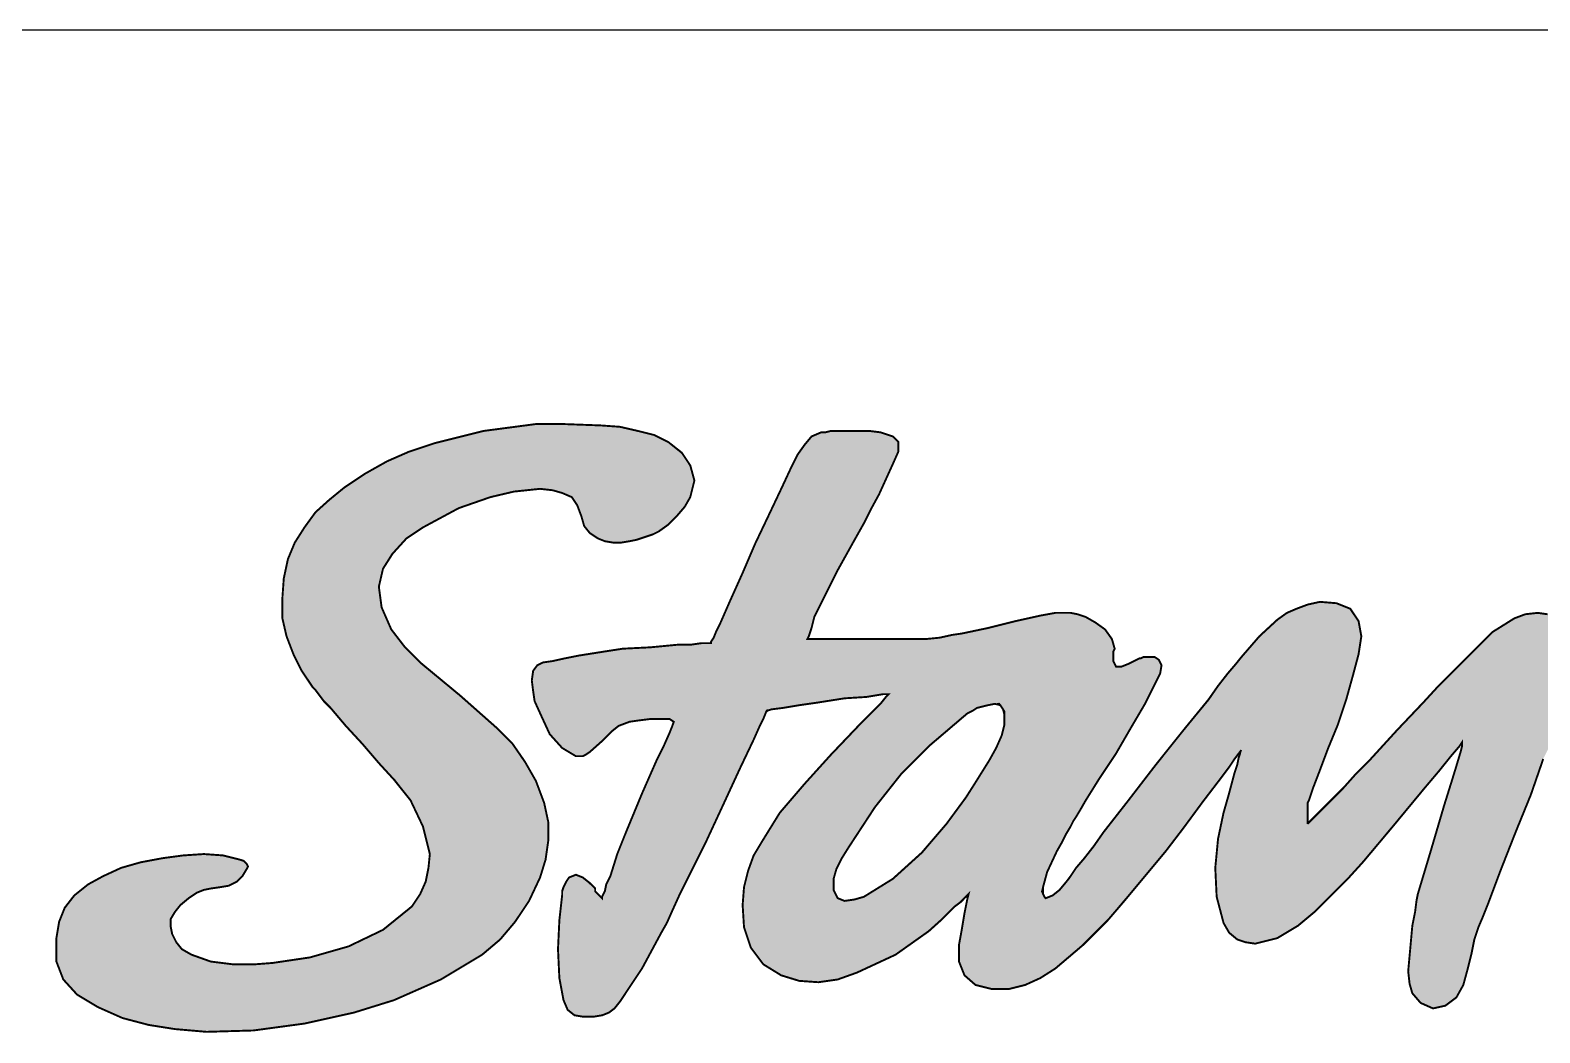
# Model space of a CAD drawing. Extents: x 15445 to 21745, y -5725 to 3185.
# Drawn here: x 17400 to 17896.9, y -4404.6 to -4074.7 of the extents above; entities that cross this region are included whole.
import ezdxf

# ---------------------------------------------------------------- set-up
doc = ezdxf.new("R2010")
doc.units = 0
doc.header["$LTSCALE"] = 200
doc.header["$MEASUREMENT"] = 0
doc.layers.get('0').update_dxf_attribs({"linetype": 'CONTINUOUS'})
doc.layers.add('CAMADA_1', color=7, linetype='CONTINUOUS')
doc.layers.add('FINA', color=7, linetype='CONTINUOUS')

msp = doc.modelspace()

# ---------------------------------------------------------------- hatches: boundary and pattern name
at = {"linetype": 'CONTINUOUS'}
msp.add_hatch(color=5, dxfattribs=at).paths.add_polyline_path([(17531.111, -4350.289), (17530.205, -4354.823), (17528.39, -4358.906), (17525.669, -4362.987), (17516.146, -4370.696), (17504.808, -4376.138), (17492.111, -4379.765), (17479.867, -4381.58), (17473.972, -4382.033), (17466.716, -4382.033), (17459.46, -4381.126), (17453.112, -4378.859), (17449.937, -4377.044), (17448.122, -4374.777), (17446.309, -4371.151), (17446.309, -4367.067), (17447.67, -4364.8), (17449.483, -4362.533), (17452.204, -4360.266), (17455.9, -4357.803), (17459.46, -4357.091), (17462.634, -4356.638), (17465.355, -4356.185), (17468.077, -4354.823), (17469.89, -4353.01), (17471.252, -4350.743), (17471.704, -4349.836), (17471.252, -4348.928), (17470.344, -4348.022), (17468.983, -4347.569), (17463.542, -4346.207), (17457.193, -4345.754), (17450.391, -4346.207), (17443.588, -4347.115), (17436.332, -4348.476), (17429.984, -4350.289), (17424.088, -4353.01), (17419.1, -4355.731), (17414.565, -4359.359), (17411.391, -4363.441), (17409.577, -4367.975), (17408.67, -4373.417), (17408.67, -4381.126), (17410.937, -4387.022), (17415.471, -4392.009), (17422.275, -4396.091), (17430.437, -4399.718), (17439.053, -4401.987), (17447.67, -4403.347), (17458.1, -4404.254), (17473.519, -4403.801), (17490.297, -4401.533), (17506.623, -4397.905), (17519.774, -4393.824), (17535.193, -4387.022), (17548.797, -4378.859), (17554.692, -4373.871), (17559.681, -4367.975), (17564.215, -4361.173), (17567.843, -4353.463), (17569.657, -4347.569), (17570.564, -4341.22), (17570.564, -4335.324), (17569.203, -4328.975), (17566.482, -4321.719), (17562.856, -4315.371), (17558.773, -4309.475), (17553.331, -4304.034), (17541.541, -4293.603), (17528.39, -4282.719), (17523.402, -4277.731), (17518.867, -4271.835), (17515.692, -4264.58), (17514.785, -4257.778), (17516.146, -4251.883), (17519.321, -4246.894), (17523.855, -4241.906), (17529.297, -4238.278), (17541.087, -4231.929), (17551.518, -4228.302), (17559.227, -4226.487), (17567.843, -4225.581), (17571.925, -4226.033), (17575.099, -4226.94), (17578.274, -4228.302), (17580.087, -4231.022), (17581.448, -4234.65), (17582.355, -4237.824), (17584.168, -4240.092), (17586.889, -4241.906), (17589.156, -4242.813), (17591.878, -4243.267), (17594.599, -4243.267), (17597.32, -4242.813), (17599.587, -4242.359), (17602.308, -4241.453), (17605.029, -4240.545), (17606.843, -4239.638), (17610.017, -4237.371), (17612.738, -4234.65), (17615.459, -4231.475), (17617.273, -4228.302), (17618.634, -4222.86), (17617.273, -4217.871), (17614.552, -4213.789), (17610.017, -4210.163), (17605.483, -4207.895), (17600.04, -4206.534), (17594.146, -4205.174), (17587.797, -4204.72), (17575.553, -4204.266), (17566.482, -4204.266), (17549.251, -4206.534), (17532.925, -4210.616), (17524.763, -4213.337), (17517.506, -4216.51), (17510.25, -4220.592), (17503.449, -4225.127), (17498.46, -4229.208), (17493.924, -4233.29), (17490.297, -4238.278), (17487.122, -4243.267), (17484.855, -4248.709), (17483.495, -4255.057), (17483.042, -4261.406), (17483.042, -4268.208), (17484.403, -4274.104), (17486.669, -4280), (17489.39, -4285.44), (17493.018, -4290.882), (17493.924, -4291.79), (17495.285, -4293.603), (17496.646, -4295.416), (17498.914, -4297.685), (17503.902, -4303.58), (17509.344, -4309.475), (17514.785, -4315.825), (17519.774, -4321.266), (17523.402, -4325.802), (17525.215, -4328.069), (17529.297, -4336.684), (17531.564, -4345.754)])
h = msp.add_hatch(color=5, dxfattribs=at)
h.paths.add_polyline_path([(17771.912, -4286.347), (17772.366, -4283.626), (17771.459, -4281.813), (17770.097, -4280.906), (17766.47, -4280.906), (17765.563, -4281.359), (17765.112, -4281.359), (17761.482, -4283.173), (17759.215, -4284.08), (17757.401, -4284.08), (17756.494, -4282.265), (17756.494, -4281.359), (17756.494, -4280.452), (17756.494, -4279.092), (17756.948, -4278.185), (17756.04, -4275.01), (17753.773, -4271.835), (17750.598, -4269.569), (17747.425, -4267.754), (17744.702, -4266.848), (17742.435, -4266.395), (17739.715, -4266.395), (17737.446, -4266.395), (17732.459, -4267.301), (17724.295, -4269.116), (17715.226, -4271.383), (17706.609, -4273.196), (17703.436, -4273.65), (17699.354, -4274.557), (17694.819, -4275.01), (17690.739, -4275.01), (17679.855, -4275.01), (17668.518, -4275.01), (17663.529, -4275.01), (17659.447, -4275.01), (17656.727, -4275.01), (17655.819, -4275.01), (17656.273, -4274.104), (17657.18, -4271.383), (17658.088, -4267.754), (17659.901, -4264.127), (17662.168, -4259.591), (17665.796, -4252.336), (17670.332, -4244.174), (17674.413, -4236.917), (17676.68, -4232.383), (17679.401, -4227.394), (17681.668, -4222.406), (17683.936, -4217.417), (17685.75, -4213.337), (17685.75, -4210.163), (17683.936, -4208.348), (17679.855, -4206.988), (17676.226, -4206.534), (17669.878, -4206.534), (17666.703, -4206.534), (17663.529, -4206.534), (17661.715, -4206.988), (17660.354, -4206.988), (17657.18, -4208.348), (17654.913, -4211.068), (17652.645, -4214.243), (17650.378, -4218.778), (17647.204, -4225.581), (17643.122, -4234.196), (17638.587, -4243.719), (17634.506, -4253.243), (17630.424, -4262.314), (17627.25, -4269.569), (17625.889, -4272.289), (17624.982, -4274.557), (17624.076, -4275.918), (17624.076, -4276.371), (17623.168, -4276.371), (17620.901, -4276.371), (17617.727, -4276.825), (17613.645, -4276.825), (17604.122, -4277.731), (17595.053, -4278.185), (17589.156, -4279.092), (17580.541, -4280.452), (17576.007, -4281.359), (17571.925, -4282.265), (17568.75, -4282.719), (17566.936, -4283.626), (17565.576, -4285.44), (17565.123, -4288.615), (17565.576, -4292.244), (17566.03, -4295.416), (17568.296, -4300.405), (17571.017, -4306.301), (17575.099, -4310.836), (17579.634, -4313.557), (17581.901, -4313.557), (17582.809, -4313.103), (17584.168, -4312.196), (17588.25, -4308.568), (17591.425, -4305.395), (17593.692, -4303.58), (17597.32, -4302.22), (17600.494, -4301.766), (17604.122, -4301.313), (17607.296, -4301.313), (17610.471, -4301.313), (17611.903, -4302.267), (17610.471, -4305.847), (17608.658, -4309.929), (17606.39, -4314.464), (17601.402, -4325.802), (17595.96, -4338.951), (17593.239, -4345.754), (17590.971, -4353.01), (17589.61, -4355.731), (17589.156, -4357.999), (17588.25, -4359.812), (17588.25, -4360.266), (17585.982, -4357.999), (17585.982, -4357.091), (17585.53, -4356.638), (17584.168, -4355.277), (17581.901, -4353.463), (17579.634, -4352.556), (17577.366, -4353.463), (17576.461, -4354.823), (17575.553, -4356.638), (17575.099, -4357.999), (17575.099, -4359.359), (17574.192, -4367.521), (17573.738, -4377.044), (17574.192, -4386.568), (17575.553, -4393.824), (17576.913, -4396.999), (17579.18, -4398.812), (17581.901, -4399.266), (17585.53, -4399.266), (17588.25, -4398.812), (17590.518, -4397.905), (17592.332, -4396.545), (17594.146, -4394.278), (17597.773, -4388.835), (17601.402, -4383.394), (17604.576, -4377.498), (17607.75, -4371.603), (17609.563, -4368.428), (17611.378, -4364.346), (17613.645, -4359.359), (17616.366, -4353.916), (17622.263, -4342.126), (17628.157, -4329.428), (17633.599, -4317.639), (17638.133, -4308.116), (17639.948, -4304.034), (17641.308, -4301.313), (17642.503, -4298.328), (17647.657, -4297.685), (17653.098, -4296.778), (17659.447, -4295.87), (17668.065, -4294.511), (17675.32, -4294.057), (17680.762, -4293.149), (17682.575, -4293.149), (17681.668, -4294.057), (17679.855, -4296.324), (17676.68, -4299.498), (17672.599, -4303.58), (17663.529, -4313.103), (17654.913, -4322.626), (17646.75, -4332.149), (17640.855, -4341.672), (17638.133, -4346.207), (17636.32, -4351.197), (17634.958, -4356.638), (17634.506, -4362.533), (17634.958, -4369.789), (17637.227, -4376.592), (17641.308, -4382.033), (17647.204, -4385.661), (17653.098, -4387.474), (17659.447, -4387.928), (17665.796, -4387.022), (17672.145, -4384.753), (17684.843, -4378.859), (17695.726, -4371.15), (17700.262, -4367.067), (17704.342, -4362.987), (17706.156, -4361.627), (17707.516, -4360.266), (17708.424, -4359.359), (17708.878, -4358.906), (17708.424, -4360.72), (17707.516, -4365.254), (17706.609, -4370.696), (17705.703, -4375.684), (17705.703, -4381.126), (17707.516, -4385.661), (17711.145, -4388.835), (17716.586, -4390.195), (17722.029, -4390.195), (17727.47, -4388.835), (17732.459, -4386.568), (17737.446, -4383.394), (17746.517, -4375.684), (17754.68, -4367.521), (17760.121, -4361.173), (17766.924, -4353.01), (17773.726, -4344.847), (17779.621, -4337.138), (17785.969, -4328.521), (17791.866, -4320.812), (17794.586, -4317.185), (17796.4, -4314.464), (17798.573, -4311.568), (17797.761, -4314.01), (17797.307, -4316.277), (17796.4, -4318.998), (17794.586, -4325.802), (17792.773, -4332.149), (17790.958, -4340.766), (17790.051, -4350.289), (17790.505, -4359.812), (17792.773, -4368.428), (17794.586, -4371.603), (17797.307, -4373.871), (17800.028, -4374.777), (17803.203, -4375.231), (17810.458, -4373.417), (17817.261, -4369.336), (17822.702, -4364.8), (17828.598, -4358.906), (17834.039, -4353.463), (17838.575, -4348.476), (17848.097, -4337.138), (17858.981, -4323.987), (17863.97, -4318.091), (17867.598, -4313.557), (17870.319, -4310.382), (17871.225, -4309.021), (17871.225, -4310.382), (17870.772, -4312.196), (17869.412, -4316.731), (17867.598, -4322.626), (17865.33, -4329.882), (17860.795, -4345.301), (17856.714, -4358.906), (17856.26, -4361.173), (17855.807, -4364.8), (17854.899, -4369.336), (17854.447, -4374.323), (17853.993, -4379.313), (17853.54, -4384.301), (17853.993, -4388.382), (17854.899, -4391.556), (17857.62, -4394.731), (17861.703, -4396.545), (17865.783, -4395.638), (17869.412, -4392.917), (17871.679, -4388.835), (17873.039, -4383.848), (17874.4, -4378.405), (17875.306, -4373.871), (17875.76, -4372.51), (17876.667, -4369.789), (17878.027, -4366.614), (17879.842, -4362.079), (17883.923, -4351.197), (17888.911, -4338.498), (17893.9, -4326.254), (17897.98, -4314.464), (17900.249, -4309.929), (17901.609, -4305.847), (17902.97, -4302.674), (17903.423, -4300.405), (17905.691, -4292.696), (17907.051, -4285.44), (17907.505, -4278.639), (17906.144, -4272.289), (17904.33, -4270.022), (17902.062, -4268.208), (17899.342, -4266.848), (17896.167, -4266.395), (17892.086, -4266.848), (17888.457, -4268.208), (17884.831, -4270.475), (17881.202, -4272.742), (17879.842, -4274.104), (17877.121, -4276.825), (17873.947, -4280), (17870.772, -4283.173), (17863.516, -4290.429), (17858.527, -4295.87), (17849.911, -4304.941), (17840.388, -4315.371), (17835.854, -4319.906), (17832.225, -4323.987), (17828.598, -4327.615), (17826.331, -4329.882), (17824.063, -4332.149), (17822.249, -4333.964), (17820.435, -4335.779), (17820.435, -4330.79), (17820.435, -4329.882), (17820.435, -4329.428), (17820.435, -4328.975), (17820.889, -4328.069), (17822.249, -4323.987), (17824.516, -4318.091), (17827.237, -4310.836), (17830.412, -4303.126), (17833.133, -4294.964), (17835.4, -4286.801), (17837.214, -4280), (17838.121, -4274.104), (17837.214, -4269.116), (17834.493, -4265.034), (17829.958, -4263.22), (17824.516, -4262.766), (17820.435, -4263.673), (17816.807, -4265.034), (17813.633, -4266.395), (17810.458, -4268.662), (17804.563, -4274.104), (17798.667, -4280.906), (17796.853, -4283.173), (17794.133, -4286.347), (17790.958, -4290.429), (17787.784, -4294.964), (17779.621, -4304.941), (17770.551, -4316.277), (17761.482, -4328.069), (17753.319, -4338.498), (17750.146, -4343.033), (17746.971, -4347.115), (17744.25, -4350.289), (17741.826, -4353.922), (17738.808, -4357.545), (17736.541, -4359.359), (17734.085, -4360.341), (17732.965, -4358.106), (17734.726, -4351.649), (17737.9, -4344.847), (17739.715, -4341.672), (17741.075, -4338.951), (17742.432, -4336.688), (17743.343, -4334.871), (17744.25, -4333.511), (17745.61, -4331.242), (17747.425, -4328.069), (17751.959, -4320.812), (17757.401, -4312.65), (17762.389, -4304.034), (17766.924, -4296.324), (17770.097, -4289.975)])
h.paths.add_polyline_path([(17686.657, -4319.452), (17696.179, -4309.929), (17708.424, -4299.498), (17710.238, -4298.591), (17711.599, -4297.685), (17713.413, -4297.231), (17715.226, -4296.778), (17718.825, -4296.057), (17720.668, -4298.818), (17720.668, -4303.126), (17719.761, -4306.754), (17717.947, -4310.836), (17715.68, -4314.918), (17711.145, -4322.173), (17707.97, -4327.161), (17701.621, -4335.777), (17693.459, -4345.301), (17683.936, -4353.916), (17674.413, -4359.812), (17671.238, -4360.72), (17668.065, -4361.173), (17665.796, -4360.266), (17664.436, -4357.545), (17664.436, -4353.916), (17665.344, -4350.743), (17667.157, -4347.115), (17669.424, -4343.487), (17678.04, -4330.336)], flags=16)

# ---------------------------------------------------------------- linework, layer by layer
at = {"color": 5, "linetype": 'CONTINUOUS'}
for points in [[(17569.657, -4347.569), (17570.564, -4341.22), (17570.564, -4335.324), (17569.203, -4328.975), (17566.482, -4321.719), (17562.856, -4315.371), (17558.773, -4309.475), (17553.331, -4304.034), (17541.541, -4293.603), (17528.39, -4282.719), (17523.402, -4277.731), (17518.867, -4271.835), (17515.692, -4264.58), (17514.785, -4257.778), (17516.146, -4251.883), (17519.321, -4246.894), (17523.855, -4241.906), (17529.297, -4238.278), (17541.087, -4231.929), (17551.518, -4228.302), (17559.227, -4226.487), (17567.843, -4225.581), (17571.925, -4226.033), (17575.099, -4226.94), (17578.274, -4228.302), (17580.087, -4231.022), (17581.448, -4234.65), (17582.355, -4237.824), (17584.168, -4240.092), (17586.889, -4241.906), (17589.156, -4242.813), (17591.878, -4243.267), (17594.599, -4243.267), (17597.32, -4242.813), (17599.587, -4242.359), (17602.308, -4241.453), (17605.029, -4240.545), (17606.843, -4239.638), (17610.017, -4237.371), (17612.738, -4234.65), (17615.459, -4231.475), (17617.273, -4228.302), (17618.634, -4222.86), (17617.273, -4217.871), (17614.552, -4213.789), (17610.017, -4210.163), (17605.483, -4207.895), (17600.04, -4206.534), (17594.146, -4205.174), (17587.797, -4204.72), (17575.553, -4204.266), (17566.482, -4204.266), (17549.251, -4206.534), (17532.925, -4210.616), (17524.763, -4213.337), (17517.506, -4216.51), (17510.25, -4220.592), (17503.449, -4225.127), (17498.46, -4229.208), (17493.924, -4233.29), (17490.297, -4238.278), (17487.122, -4243.267), (17484.855, -4248.709), (17483.495, -4255.057), (17483.042, -4261.406), (17483.042, -4268.208), (17484.403, -4274.104), (17486.669, -4280), (17489.39, -4285.44), (17493.018, -4290.882), (17493.924, -4291.79), (17495.285, -4293.603), (17496.646, -4295.416), (17498.914, -4297.685), (17503.902, -4303.58), (17509.344, -4309.475), (17514.785, -4315.825), (17519.774, -4321.266), (17523.402, -4325.802), (17525.215, -4328.069), (17529.297, -4336.684), (17531.564, -4345.754), (17531.111, -4350.289), (17530.205, -4354.823), (17528.39, -4358.906), (17525.669, -4362.987), (17516.146, -4370.696), (17504.808, -4376.138), (17492.111, -4379.765), (17479.867, -4381.58), (17473.972, -4382.033), (17466.716, -4382.033), (17459.46, -4381.126), (17453.112, -4378.859), (17449.937, -4377.044), (17448.122, -4374.777), (17446.762, -4372.057), (17446.309, -4369.789), (17446.309, -4367.067), (17447.67, -4364.8), (17449.483, -4362.533), (17452.204, -4360.266), (17454.926, -4358.452), (17457.193, -4357.545), (17459.46, -4357.091), (17462.634, -4356.638), (17465.355, -4356.185), (17468.077, -4354.823), (17469.89, -4353.01), (17471.252, -4350.743), (17471.704, -4349.836), (17471.252, -4348.928), (17470.344, -4348.022), (17468.983, -4347.569), (17463.542, -4346.207), (17457.193, -4345.754), (17450.391, -4346.207), (17443.588, -4347.115), (17436.332, -4348.476), (17429.984, -4350.289), (17424.088, -4353.01), (17419.1, -4355.731), (17414.565, -4359.359), (17411.391, -4363.441), (17409.577, -4367.975), (17408.67, -4373.417), (17408.67, -4381.126), (17410.937, -4387.022), (17415.471, -4392.009), (17422.275, -4396.091), (17430.437, -4399.718), (17439.053, -4401.987), (17447.67, -4403.347), (17458.1, -4404.254), (17473.519, -4403.801), (17490.297, -4401.533), (17506.623, -4397.905), (17519.774, -4393.824), (17535.193, -4387.022), (17548.797, -4378.859), (17554.692, -4373.871), (17559.681, -4367.975), (17564.215, -4361.173), (17567.843, -4353.463)], [(17686.657, -4319.452), (17696.179, -4309.929), (17708.424, -4299.498), (17710.238, -4298.591), (17711.599, -4297.685), (17713.413, -4297.231), (17715.226, -4296.778), (17718.825, -4296.057), (17720.668, -4298.818), (17720.668, -4303.126), (17719.761, -4306.754), (17717.947, -4310.836), (17715.68, -4314.918), (17711.145, -4322.173), (17707.97, -4327.161), (17701.621, -4335.777), (17693.459, -4345.301), (17683.936, -4353.916), (17674.413, -4359.812), (17671.238, -4360.72), (17668.065, -4361.173), (17665.796, -4360.266), (17664.436, -4357.545), (17664.436, -4353.916), (17665.344, -4350.743), (17667.157, -4347.115), (17669.424, -4343.487), (17678.04, -4330.336)]]:
    msp.add_lwpolyline(points, close=True, dxfattribs=at)
msp.add_lwpolyline([(17899.342, -4266.848), (17896.167, -4266.395), (17892.086, -4266.848), (17888.457, -4268.208), (17884.831, -4270.475), (17881.202, -4272.742), (17879.842, -4274.104), (17877.121, -4276.825), (17873.947, -4280), (17870.772, -4283.173), (17863.516, -4290.429), (17858.527, -4295.87), (17849.911, -4304.941), (17840.388, -4315.371), (17835.854, -4319.906), (17832.225, -4323.987), (17828.598, -4327.615), (17826.331, -4329.882), (17824.063, -4332.149), (17822.249, -4333.964), (17820.435, -4335.779), (17820.435, -4330.79), (17820.435, -4329.882), (17820.435, -4329.428), (17820.435, -4328.975), (17820.889, -4328.069), (17822.249, -4323.987), (17824.516, -4318.091), (17827.237, -4310.836), (17830.412, -4303.126), (17833.133, -4294.964), (17835.4, -4286.801), (17837.214, -4280), (17838.121, -4274.104), (17837.214, -4269.116), (17834.493, -4265.034), (17829.958, -4263.22), (17824.516, -4262.766), (17820.435, -4263.673), (17816.807, -4265.034), (17813.633, -4266.395), (17810.458, -4268.662), (17804.563, -4274.104), (17798.667, -4280.906), (17796.853, -4283.173), (17794.133, -4286.347), (17790.958, -4290.429), (17787.784, -4294.964), (17779.621, -4304.941), (17770.551, -4316.277), (17761.482, -4328.069), (17753.319, -4338.498), (17750.146, -4343.033), (17746.971, -4347.115), (17744.25, -4350.289), (17741.826, -4353.922), (17738.808, -4357.545), (17736.541, -4359.359), (17734.085, -4360.341), (17732.965, -4358.106), (17734.726, -4351.649), (17737.9, -4344.847), (17739.715, -4341.672), (17741.075, -4338.951), (17742.432, -4336.688), (17743.343, -4334.871), (17744.25, -4333.511), (17745.61, -4331.242), (17747.425, -4328.069), (17751.959, -4320.812), (17757.401, -4312.65), (17762.389, -4304.034), (17766.924, -4296.324), (17770.097, -4289.975), (17771.912, -4286.347), (17772.366, -4283.626), (17771.459, -4281.813), (17770.097, -4280.906), (17766.47, -4280.906), (17765.563, -4281.359), (17765.112, -4281.359), (17761.482, -4283.173), (17759.215, -4284.08), (17757.401, -4284.08), (17756.494, -4282.265), (17756.494, -4281.359), (17756.494, -4280.452), (17756.494, -4279.092), (17756.948, -4278.185), (17756.04, -4275.01), (17753.773, -4271.835), (17750.598, -4269.569), (17747.425, -4267.754), (17744.702, -4266.848), (17742.435, -4266.395), (17739.715, -4266.395), (17737.446, -4266.395), (17732.459, -4267.301), (17724.295, -4269.116), (17715.226, -4271.383), (17706.609, -4273.196), (17703.436, -4273.65), (17699.354, -4274.557), (17694.819, -4275.01), (17690.739, -4275.01), (17679.855, -4275.01), (17668.518, -4275.01), (17663.529, -4275.01), (17659.447, -4275.01), (17656.727, -4275.01), (17655.819, -4275.01), (17656.273, -4274.104), (17657.18, -4271.383), (17658.088, -4267.754), (17659.901, -4264.127), (17662.168, -4259.591), (17665.796, -4252.336), (17670.332, -4244.174), (17674.413, -4236.917), (17676.68, -4232.383), (17679.401, -4227.394), (17681.668, -4222.406), (17683.936, -4217.417), (17685.75, -4213.337), (17685.75, -4210.163), (17683.936, -4208.348), (17679.855, -4206.988), (17676.226, -4206.534), (17669.878, -4206.534), (17666.703, -4206.534), (17663.529, -4206.534), (17661.715, -4206.988), (17660.354, -4206.988), (17657.18, -4208.348), (17654.913, -4211.068), (17652.645, -4214.243), (17650.378, -4218.778), (17647.204, -4225.581), (17643.122, -4234.196), (17638.587, -4243.719), (17634.506, -4253.243), (17630.424, -4262.314), (17627.25, -4269.569), (17625.889, -4272.289), (17624.982, -4274.557), (17624.076, -4275.918), (17624.076, -4276.371), (17623.168, -4276.371), (17620.901, -4276.371), (17617.727, -4276.825), (17613.645, -4276.825), (17604.122, -4277.731), (17595.053, -4278.185), (17589.156, -4279.092), (17580.541, -4280.452), (17576.007, -4281.359), (17571.925, -4282.265), (17568.75, -4282.719), (17566.936, -4283.626), (17565.576, -4285.44), (17565.123, -4288.615), (17565.576, -4292.244), (17566.03, -4295.416), (17568.296, -4300.405), (17571.017, -4306.301), (17575.099, -4310.836), (17579.634, -4313.557), (17581.901, -4313.557), (17582.809, -4313.103), (17584.168, -4312.196), (17588.25, -4308.568), (17591.425, -4305.395), (17593.692, -4303.58), (17597.32, -4302.22), (17600.494, -4301.766), (17604.122, -4301.313), (17607.296, -4301.313), (17610.471, -4301.313), (17611.903, -4302.267), (17610.471, -4305.847), (17608.658, -4309.929), (17606.39, -4314.464), (17601.402, -4325.802), (17595.96, -4338.951), (17593.239, -4345.754), (17590.971, -4353.01), (17589.61, -4355.731), (17589.156, -4357.999), (17588.25, -4359.812), (17588.25, -4360.266), (17585.982, -4357.999), (17585.982, -4357.091), (17585.53, -4356.638), (17584.168, -4355.277), (17581.901, -4353.463), (17579.634, -4352.556), (17577.366, -4353.463), (17576.461, -4354.823), (17575.553, -4356.638), (17575.099, -4357.999), (17575.099, -4359.359), (17574.192, -4367.521), (17573.738, -4377.044), (17574.192, -4386.568), (17575.553, -4393.824), (17576.913, -4396.999), (17579.18, -4398.812), (17581.901, -4399.266), (17585.53, -4399.266), (17588.25, -4398.812), (17590.518, -4397.905), (17592.332, -4396.545), (17594.146, -4394.278), (17597.773, -4388.835), (17601.402, -4383.394), (17604.576, -4377.498), (17607.75, -4371.603), (17609.563, -4368.428), (17611.378, -4364.346), (17613.645, -4359.359), (17616.366, -4353.916), (17622.263, -4342.126), (17628.157, -4329.428), (17633.599, -4317.639), (17638.133, -4308.116), (17639.948, -4304.034), (17641.308, -4301.313), (17642.503, -4298.328), (17647.657, -4297.685), (17653.098, -4296.778), (17659.447, -4295.87), (17668.065, -4294.511), (17675.32, -4294.057), (17680.762, -4293.149), (17682.575, -4293.149), (17681.668, -4294.057), (17679.855, -4296.324), (17676.68, -4299.498), (17672.599, -4303.58), (17663.529, -4313.103), (17654.913, -4322.626), (17646.75, -4332.149), (17640.855, -4341.672), (17638.133, -4346.207), (17636.32, -4351.197), (17634.958, -4356.638), (17634.506, -4362.533), (17634.958, -4369.789), (17637.227, -4376.592), (17641.308, -4382.033), (17647.204, -4385.661), (17653.098, -4387.474), (17659.447, -4387.928), (17665.796, -4387.022), (17672.145, -4384.753), (17684.843, -4378.859), (17695.726, -4371.15), (17700.262, -4367.067), (17704.342, -4362.987), (17706.156, -4361.627), (17707.516, -4360.266), (17708.424, -4359.359), (17708.878, -4358.906), (17708.424, -4360.72), (17707.516, -4365.254), (17706.609, -4370.696), (17705.703, -4375.684), (17705.703, -4381.126), (17707.516, -4385.661), (17711.145, -4388.835), (17716.586, -4390.195), (17722.029, -4390.195), (17727.47, -4388.835), (17732.459, -4386.568), (17737.446, -4383.394), (17746.517, -4375.684), (17754.68, -4367.521), (17760.121, -4361.173), (17766.924, -4353.01), (17773.726, -4344.847), (17779.621, -4337.138), (17785.969, -4328.521), (17791.866, -4320.812), (17794.586, -4317.185), (17796.4, -4314.464), (17798.573, -4311.568), (17797.761, -4314.01), (17797.307, -4316.277), (17796.4, -4318.998), (17794.586, -4325.802), (17792.773, -4332.149), (17790.958, -4340.766), (17790.051, -4350.289), (17790.505, -4359.812), (17792.773, -4368.428), (17794.586, -4371.603), (17797.307, -4373.871), (17800.028, -4374.777), (17803.203, -4375.231), (17810.458, -4373.417), (17817.261, -4369.336), (17822.702, -4364.8), (17828.598, -4358.906), (17834.039, -4353.463), (17838.575, -4348.476), (17848.097, -4337.138), (17858.981, -4323.987), (17863.97, -4318.091), (17867.598, -4313.557), (17870.319, -4310.382), (17871.225, -4309.021), (17871.225, -4310.382), (17870.772, -4312.196), (17869.412, -4316.731), (17867.598, -4322.626), (17865.33, -4329.882), (17860.795, -4345.301), (17856.714, -4358.906), (17856.26, -4361.173), (17855.807, -4364.8), (17854.899, -4369.336), (17854.447, -4374.323), (17853.993, -4379.313), (17853.54, -4384.301), (17853.993, -4388.382), (17854.899, -4391.556), (17857.62, -4394.731), (17861.703, -4396.545), (17865.783, -4395.638), (17869.412, -4392.917), (17871.679, -4388.835), (17873.039, -4383.848), (17874.4, -4378.405), (17875.306, -4373.871), (17875.76, -4372.51), (17876.667, -4369.789), (17878.027, -4366.614), (17879.842, -4362.079), (17883.923, -4351.197), (17888.911, -4338.498), (17893.9, -4326.254), (17897.98, -4314.464)], dxfattribs=at)
at = {"layer": 'CAMADA_1', "color": 5, "linetype": 'CONTINUOUS', "const_width": 0.63}
for points in [[(17458.1, -4404.254), (17473.519, -4403.801), (17490.297, -4401.533), (17506.623, -4397.905), (17519.774, -4393.824), (17535.193, -4387.022), (17548.797, -4378.859), (17554.692, -4373.871), (17559.681, -4367.975), (17564.215, -4361.173), (17567.843, -4353.463), (17569.657, -4347.569), (17570.564, -4341.22), (17570.564, -4335.324), (17569.203, -4328.975), (17566.482, -4321.719), (17562.856, -4315.371), (17558.773, -4309.475), (17553.331, -4304.034), (17541.541, -4293.603), (17528.39, -4282.719), (17523.402, -4277.731), (17518.867, -4271.835), (17515.692, -4264.58), (17514.785, -4257.778), (17516.146, -4251.883), (17519.321, -4246.894), (17523.855, -4241.906), (17529.297, -4238.278), (17541.087, -4231.929), (17551.518, -4228.302), (17559.227, -4226.487), (17567.843, -4225.581), (17571.925, -4226.033), (17575.099, -4226.94), (17578.274, -4228.302), (17580.087, -4231.022), (17581.448, -4234.65), (17582.355, -4237.824), (17584.168, -4240.092), (17586.889, -4241.906), (17589.156, -4242.813), (17591.878, -4243.267), (17594.599, -4243.267), (17597.32, -4242.813), (17599.587, -4242.359), (17602.308, -4241.453), (17605.029, -4240.545), (17606.843, -4239.638), (17610.017, -4237.371), (17612.738, -4234.65), (17615.459, -4231.475), (17617.273, -4228.302), (17618.634, -4222.86), (17617.273, -4217.871), (17614.552, -4213.789), (17610.017, -4210.163), (17605.483, -4207.895), (17600.04, -4206.534), (17594.146, -4205.174), (17587.797, -4204.72), (17575.553, -4204.266), (17566.482, -4204.266), (17549.251, -4206.534), (17532.925, -4210.616), (17524.763, -4213.337), (17517.506, -4216.51), (17510.25, -4220.592), (17503.449, -4225.127), (17498.46, -4229.208), (17493.924, -4233.29), (17490.297, -4238.278), (17487.122, -4243.267), (17484.855, -4248.709), (17483.495, -4255.057), (17483.042, -4261.406), (17483.042, -4268.208), (17484.403, -4274.104), (17486.669, -4280), (17489.39, -4285.44), (17493.018, -4290.882), (17493.924, -4291.79), (17495.285, -4293.603), (17496.646, -4295.416), (17498.914, -4297.685), (17503.902, -4303.58), (17509.344, -4309.475), (17514.785, -4315.825), (17519.774, -4321.266), (17523.402, -4325.802), (17525.215, -4328.069), (17529.297, -4336.684), (17531.564, -4345.754), (17531.111, -4350.289), (17530.205, -4354.823), (17528.39, -4358.906), (17525.669, -4362.987), (17516.146, -4370.696), (17504.808, -4376.138), (17492.111, -4379.765), (17479.867, -4381.58), (17473.972, -4382.033), (17466.716, -4382.033), (17459.46, -4381.126), (17453.112, -4378.859), (17449.937, -4377.044), (17448.122, -4374.777), (17446.762, -4372.057), (17446.309, -4369.789), (17446.309, -4367.067), (17447.67, -4364.8), (17449.483, -4362.533), (17452.204, -4360.266), (17454.926, -4358.452), (17457.193, -4357.545), (17459.46, -4357.091), (17462.634, -4356.638), (17465.355, -4356.185), (17468.077, -4354.823), (17469.89, -4353.01), (17471.252, -4350.743), (17471.704, -4349.836), (17471.252, -4348.928), (17470.344, -4348.022), (17468.983, -4347.569), (17463.542, -4346.207), (17457.193, -4345.754), (17450.391, -4346.207), (17443.588, -4347.115), (17436.332, -4348.476), (17429.984, -4350.289), (17424.088, -4353.01), (17419.1, -4355.731), (17414.565, -4359.359), (17411.391, -4363.441), (17409.577, -4367.975), (17408.67, -4373.417), (17408.67, -4381.126), (17410.937, -4387.022), (17415.471, -4392.009), (17422.275, -4396.091), (17430.437, -4399.718), (17439.053, -4401.987), (17447.67, -4403.347), (17458.1, -4404.254)], [(17820.435, -4335.777), (17820.435, -4330.79), (17820.435, -4329.882), (17820.435, -4329.428), (17820.435, -4328.975), (17820.889, -4328.069), (17822.249, -4323.987), (17824.516, -4318.091), (17827.237, -4310.836), (17830.412, -4303.126), (17833.133, -4294.964), (17835.4, -4286.801), (17837.214, -4280), (17838.121, -4274.104), (17837.214, -4269.116), (17834.493, -4265.034), (17829.958, -4263.22), (17824.516, -4262.766), (17820.435, -4263.673), (17816.807, -4265.034), (17813.633, -4266.395), (17810.458, -4268.662), (17804.563, -4274.104), (17798.667, -4280.906), (17796.853, -4283.173), (17794.133, -4286.347), (17790.958, -4290.429), (17787.784, -4294.964), (17779.621, -4304.941), (17770.551, -4316.277), (17761.482, -4328.069), (17753.319, -4338.498), (17750.146, -4343.033), (17746.971, -4347.115), (17744.25, -4350.289), (17742.435, -4353.01), (17741.075, -4354.823), (17738.808, -4357.545), (17736.541, -4359.359), (17734.273, -4360.266), (17733.82, -4359.812), (17733.366, -4358.906), (17733.366, -4357.999), (17733.366, -4356.638), (17734.726, -4351.649), (17737.9, -4344.847), (17739.715, -4341.672), (17741.075, -4338.951), (17742.435, -4336.684), (17742.889, -4335.777), (17743.343, -4334.871), (17744.25, -4333.511), (17745.61, -4331.242), (17747.425, -4328.069), (17751.959, -4320.812), (17757.401, -4312.65), (17762.389, -4304.034), (17766.924, -4296.324), (17770.097, -4289.975), (17771.912, -4286.347), (17772.366, -4283.626), (17771.459, -4281.813), (17770.097, -4280.906), (17766.924, -4280.906), (17766.47, -4280.906), (17765.563, -4281.359), (17765.11, -4281.359), (17764.203, -4281.813), (17761.482, -4283.173), (17759.215, -4284.08), (17757.401, -4284.08), (17756.494, -4282.265), (17756.494, -4281.359), (17756.494, -4280.452), (17756.494, -4279.092), (17756.948, -4278.185), (17756.04, -4275.01), (17753.773, -4271.835), (17750.598, -4269.569), (17747.425, -4267.754), (17744.702, -4266.848), (17742.435, -4266.395), (17739.715, -4266.395), (17737.446, -4266.395), (17732.459, -4267.301), (17724.295, -4269.116), (17715.226, -4271.383), (17706.609, -4273.196), (17703.436, -4273.65), (17699.354, -4274.557), (17694.819, -4275.01), (17690.739, -4275.01), (17679.855, -4275.01), (17668.518, -4275.01), (17663.529, -4275.01), (17659.447, -4275.01), (17656.727, -4275.01), (17655.819, -4275.01), (17656.273, -4274.104), (17657.18, -4271.383), (17658.088, -4267.754), (17659.901, -4264.127), (17662.168, -4259.591), (17665.796, -4252.336), (17670.332, -4244.174), (17674.413, -4236.917), (17676.68, -4232.383), (17679.401, -4227.394), (17681.668, -4222.406), (17683.936, -4217.417), (17685.75, -4213.337), (17685.75, -4210.163), (17683.936, -4208.348), (17679.855, -4206.988), (17676.226, -4206.534), (17669.878, -4206.534), (17666.703, -4206.534), (17663.529, -4206.534), (17661.715, -4206.988), (17660.354, -4206.988), (17657.18, -4208.348), (17654.913, -4211.068), (17652.645, -4214.243), (17650.378, -4218.778), (17647.204, -4225.581), (17643.122, -4234.196), (17638.587, -4243.719), (17634.506, -4253.243), (17630.424, -4262.314), (17627.25, -4269.569), (17625.889, -4272.289), (17624.982, -4274.557), (17624.076, -4275.918), (17624.076, -4276.371), (17623.168, -4276.371), (17620.901, -4276.371), (17617.727, -4276.825), (17613.645, -4276.825), (17604.122, -4277.731), (17595.053, -4278.185), (17589.156, -4279.092), (17580.541, -4280.452), (17576.007, -4281.359), (17571.925, -4282.265), (17568.75, -4282.719), (17566.936, -4283.626), (17565.576, -4285.44), (17565.123, -4288.615), (17565.576, -4292.244), (17566.03, -4295.416), (17568.296, -4300.405), (17571.017, -4306.301), (17575.099, -4310.836), (17579.634, -4313.557), (17580.541, -4313.557), (17581.901, -4313.557), (17582.809, -4313.103), (17584.168, -4312.196), (17588.25, -4308.568), (17591.425, -4305.395), (17593.692, -4303.58), (17597.32, -4302.22), (17600.494, -4301.766), (17604.122, -4301.313), (17607.296, -4301.313), (17610.471, -4301.313), (17611.832, -4302.22), (17611.378, -4303.58), (17610.471, -4305.847), (17608.658, -4309.929), (17606.39, -4314.464), (17601.402, -4325.802), (17595.96, -4338.951), (17593.239, -4345.754), (17590.971, -4353.01), (17589.61, -4355.731), (17589.156, -4357.999), (17588.25, -4359.812), (17588.25, -4360.266), (17586.889, -4358.906), (17586.436, -4358.452), (17585.982, -4357.999), (17585.982, -4357.091), (17585.53, -4356.638), (17584.168, -4355.277), (17581.901, -4353.463), (17579.634, -4352.556), (17577.366, -4353.463), (17576.461, -4354.823), (17575.553, -4356.638), (17575.099, -4357.999), (17575.099, -4359.359), (17574.192, -4367.521), (17573.738, -4377.044), (17574.192, -4386.568), (17575.553, -4393.824), (17576.913, -4396.999), (17579.18, -4398.812), (17581.901, -4399.266), (17585.53, -4399.266), (17588.25, -4398.812), (17590.518, -4397.905), (17592.332, -4396.545), (17594.146, -4394.278), (17597.773, -4388.835), (17601.402, -4383.394), (17604.576, -4377.498), (17607.75, -4371.603), (17609.563, -4368.428), (17611.378, -4364.346), (17613.645, -4359.359), (17616.366, -4353.916), (17622.263, -4342.126), (17628.157, -4329.428), (17633.599, -4317.639), (17638.133, -4308.116), (17639.948, -4304.034), (17641.308, -4301.313), (17642.216, -4299.045), (17642.668, -4298.591), (17644.029, -4298.138), (17647.657, -4297.685), (17653.098, -4296.778), (17659.447, -4295.87), (17668.065, -4294.511), (17675.32, -4294.057), (17680.762, -4293.149), (17682.575, -4293.149), (17681.668, -4294.057), (17679.855, -4296.324), (17676.68, -4299.498), (17672.599, -4303.58), (17663.529, -4313.103), (17654.913, -4322.626), (17646.75, -4332.149), (17640.855, -4341.672), (17638.133, -4346.207), (17636.32, -4351.197), (17634.958, -4356.638), (17634.506, -4362.533), (17634.958, -4369.789), (17637.227, -4376.592), (17641.308, -4382.033), (17647.204, -4385.661), (17653.098, -4387.474), (17659.447, -4387.928), (17665.796, -4387.022), (17672.145, -4384.753), (17684.843, -4378.859), (17695.726, -4371.15), (17700.262, -4367.067), (17704.342, -4362.987), (17706.156, -4361.627), (17707.516, -4360.266), (17708.424, -4359.359), (17708.878, -4358.906), (17708.424, -4360.72), (17707.516, -4365.254), (17706.609, -4370.696), (17705.703, -4375.684), (17705.703, -4381.126), (17707.516, -4385.661), (17711.145, -4388.835), (17716.586, -4390.195), (17722.029, -4390.195), (17727.47, -4388.835), (17732.459, -4386.568), (17737.446, -4383.394), (17746.517, -4375.684), (17754.68, -4367.521), (17760.121, -4361.173), (17766.924, -4353.01), (17773.726, -4344.847), (17779.621, -4337.138), (17785.969, -4328.521), (17791.866, -4320.812), (17794.586, -4317.185), (17796.4, -4314.464), (17797.761, -4312.65), (17798.213, -4312.196), (17798.213, -4312.65), (17797.761, -4314.01), (17797.307, -4316.277), (17796.4, -4318.998), (17794.586, -4325.802), (17792.773, -4332.149), (17790.958, -4340.766), (17790.051, -4350.289), (17790.505, -4359.812), (17792.773, -4368.428), (17794.586, -4371.603), (17797.307, -4373.871), (17800.028, -4374.777), (17803.203, -4375.231), (17810.458, -4373.417), (17817.261, -4369.336), (17822.702, -4364.8), (17828.598, -4358.906), (17834.039, -4353.463), (17838.575, -4348.476), (17848.097, -4337.138), (17858.981, -4323.987), (17863.97, -4318.091), (17867.598, -4313.557), (17870.319, -4310.382), (17871.225, -4309.021), (17871.225, -4310.382), (17870.772, -4312.196), (17869.412, -4316.731), (17867.598, -4322.626), (17865.33, -4329.882), (17860.795, -4345.301), (17856.714, -4358.906), (17856.26, -4361.173), (17855.807, -4364.8), (17854.899, -4369.336), (17854.447, -4374.323), (17853.993, -4379.313), (17853.54, -4384.301), (17853.993, -4388.382), (17854.899, -4391.556), (17857.62, -4394.731), (17861.703, -4396.545), (17865.783, -4395.638), (17869.412, -4392.917), (17871.679, -4388.835), (17873.039, -4383.848), (17874.4, -4378.405), (17875.306, -4373.871), (17875.76, -4372.51), (17876.667, -4369.789), (17878.027, -4366.614), (17879.842, -4362.079), (17883.923, -4351.197), (17888.911, -4338.498), (17893.9, -4326.254), (17897.98, -4314.464)], [(17899.342, -4266.848), (17896.167, -4266.395), (17892.086, -4266.848), (17888.457, -4268.208), (17884.831, -4270.475), (17881.202, -4272.742), (17879.842, -4274.104), (17877.121, -4276.825), (17873.947, -4280), (17870.772, -4283.173), (17863.516, -4290.429), (17858.527, -4295.87), (17849.911, -4304.941), (17840.388, -4315.371), (17835.854, -4319.906), (17832.225, -4323.987), (17828.598, -4327.615), (17826.331, -4329.882), (17824.063, -4332.149), (17822.249, -4333.964), (17820.889, -4335.324), (17820.435, -4335.777)], [(17715.226, -4296.778), (17717.493, -4296.324), (17719.307, -4296.778), (17720.214, -4298.138), (17720.668, -4299.952), (17720.668, -4303.126), (17719.761, -4306.754), (17717.947, -4310.836), (17715.68, -4314.918), (17711.145, -4322.173), (17707.97, -4327.161), (17701.621, -4335.777), (17693.459, -4345.301), (17683.936, -4353.916), (17674.413, -4359.812), (17671.238, -4360.72), (17668.065, -4361.173), (17665.796, -4360.266), (17664.436, -4357.545), (17664.436, -4353.916), (17665.344, -4350.743), (17667.157, -4347.115), (17669.424, -4343.487), (17678.04, -4330.336), (17686.657, -4319.452), (17696.179, -4309.929), (17708.424, -4299.498), (17710.238, -4298.591), (17711.599, -4297.685), (17713.413, -4297.231), (17715.226, -4296.778)]]:
    msp.add_lwpolyline(points, dxfattribs=at)
at = {"layer": 'FINA'}
msp.add_line((21594.776, -4074.671), (15978.776, -4074.671), dxfattribs=at)

doc.saveas('drawing.dxf')
